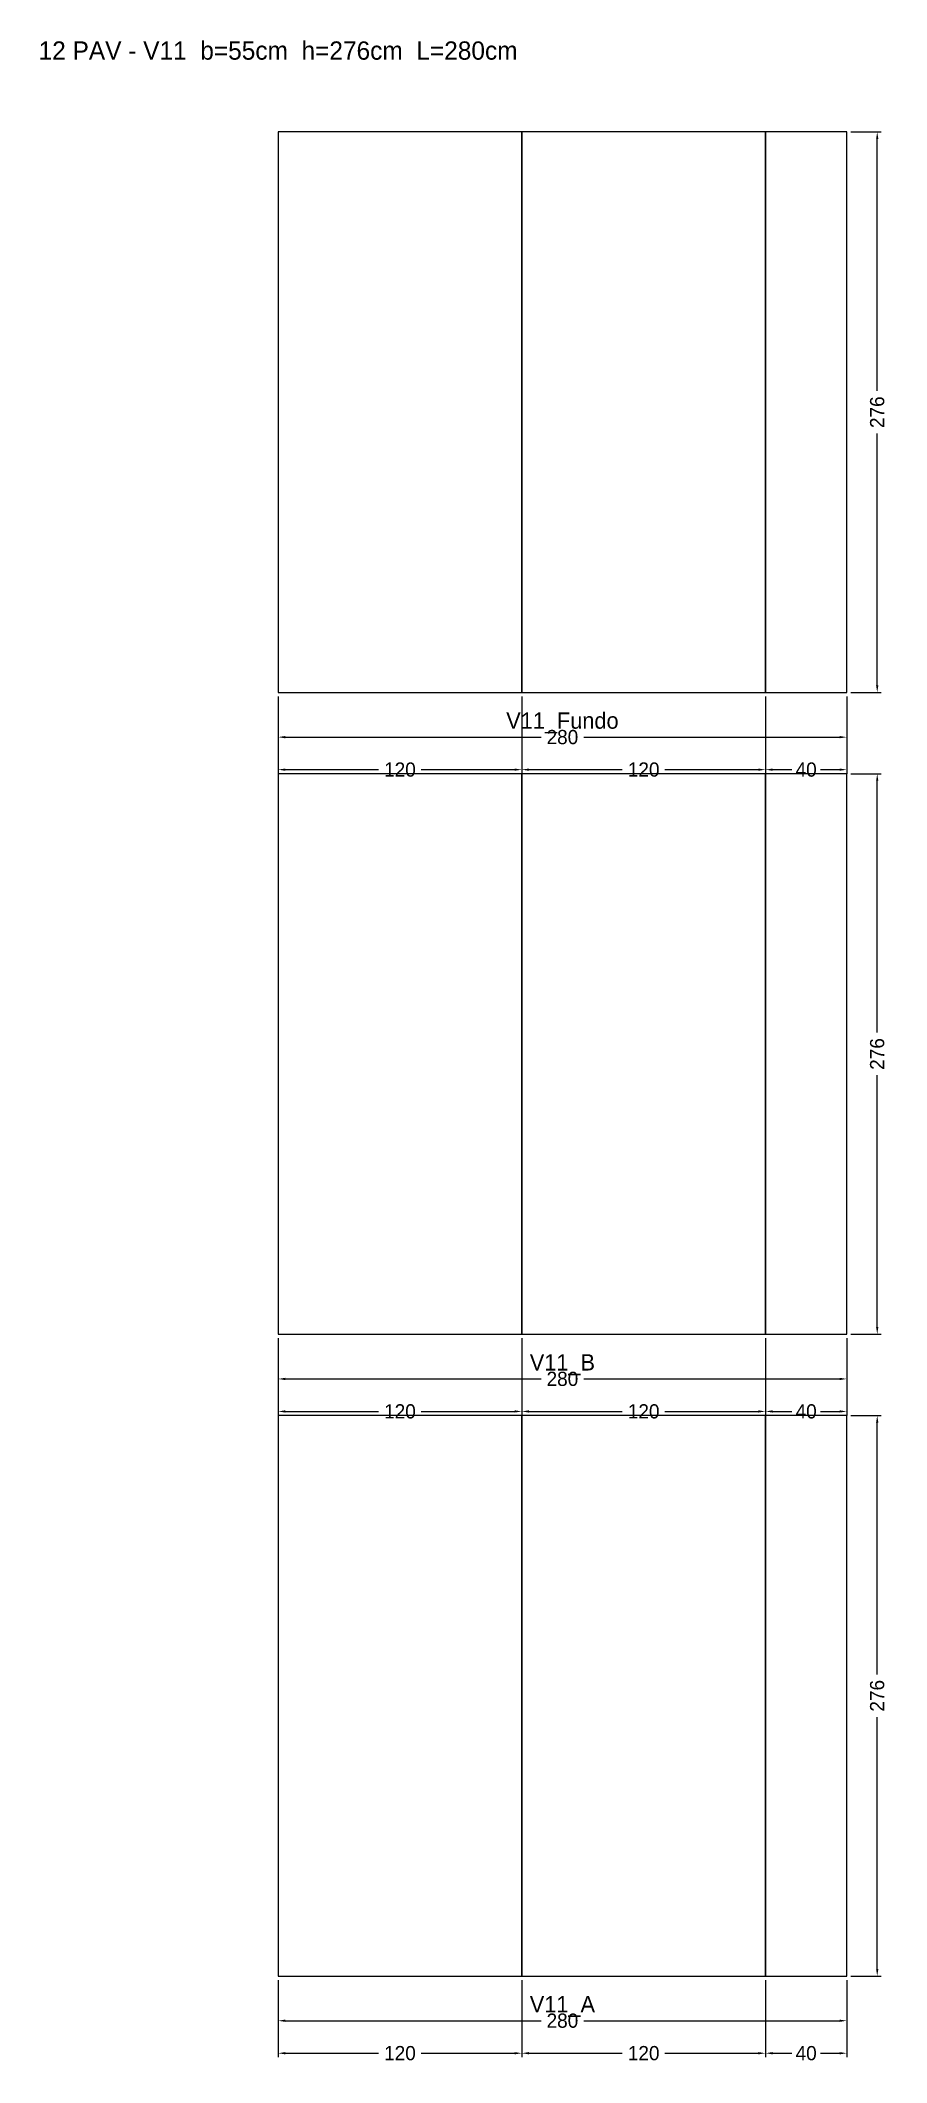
# Model space of a CAD drawing. Header units: metres. Extents: x -117 to 300, y -43 to 953.
import ezdxf

# ---------------------------------------------------------------- set-up
doc = ezdxf.new("R2010")
doc.units = ezdxf.units.M
for name, color, linetype in [('COTA', 3, 'Continuous'), ('NOMENCLATURA', 2, 'Continuous'), ('Paineis', 7, 'Continuous'), ('Texto Secao', 2, 'Continuous')]:
    doc.layers.add(name, color=color, linetype=linetype)
doc.dimstyles.new('COTA_VIG', dxfattribs={"dimtxt": 7, "dimasz": 3.5, "dimexe": 2, "dimexo": 2, "dimgap": 1.5, "dimtad": 1, "dimdec": 1, "dimcen": 2.5, "dimclrd": 3, "dimclre": 3, "dimclrt": 3, "dimazin": 3, "dimtfac": 1, "dimtmove": 0, "dimatfit": 3})

# ---------------------------------------------------------------- blocks, each defined once
blk = doc.blocks.new('_CLOSEDFILLED')
at = {"color": 0, "linetype": 'BYBLOCK'}
blk.add_solid([(-1, 0.16), (0, 0), (-1, -0.16)], dxfattribs=at)
blk = doc.blocks.new('*D1')
at = {"color": 3}
for p, q in [((0, -2), (0, -24)), ((280, -2), (280, -24)), ((3.5, -22), (129.5, -22)), ((150.5, -22), (276.5, -22))]:
    blk.add_line(p, q, dxfattribs=at)
at = {"layer": 'Defpoints'}
for p in [(0, 0), (280, 0), (0, -22)]:
    blk.add_point(p, dxfattribs=at)
at = {"layer": 'COTA', "color": 3, "xscale": 3.5, "yscale": 3.5, "rotation": 180}
blk.add_blockref('_CLOSEDFILLED', (0, -22), dxfattribs=at)
at = {"layer": 'COTA', "color": 3, "xscale": 3.5, "yscale": 3.5}
blk.add_blockref('_CLOSEDFILLED', (280, -22), dxfattribs=at)
at = {"layer": 'COTA', "color": 3, "insert": (140, -22), "char_height": 7, "attachment_point": 5}
blk.add_mtext('280', dxfattribs=at)
blk = doc.blocks.new('*D2')
at = {"color": 3}
for p, q in [((0, -2), (0, -40)), ((120, -2), (120, -40)), ((3.5, -38), (49.5, -38)), ((70.5, -38), (116.5, -38))]:
    blk.add_line(p, q, dxfattribs=at)
at = {"layer": 'Defpoints'}
for p in [(0, 0), (120, 0), (0, -38)]:
    blk.add_point(p, dxfattribs=at)
at = {"layer": 'COTA', "color": 3, "xscale": 3.5, "yscale": 3.5, "rotation": 180}
blk.add_blockref('_CLOSEDFILLED', (0, -38), dxfattribs=at)
at = {"layer": 'COTA', "color": 3, "xscale": 3.5, "yscale": 3.5}
blk.add_blockref('_CLOSEDFILLED', (120, -38), dxfattribs=at)
at = {"layer": 'COTA', "color": 3, "insert": (60, -38), "char_height": 7, "attachment_point": 5}
blk.add_mtext('120', dxfattribs=at)
blk = doc.blocks.new('*D3')
at = {"color": 3}
for p, q in [((120, -2), (120, -40)), ((240, -2), (240, -40)), ((123.5, -38), (169.5, -38)), ((190.5, -38), (236.5, -38))]:
    blk.add_line(p, q, dxfattribs=at)
at = {"layer": 'Defpoints'}
for p in [(120, 0), (240, 0), (120, -38)]:
    blk.add_point(p, dxfattribs=at)
at = {"layer": 'COTA', "color": 3, "xscale": 3.5, "yscale": 3.5, "rotation": 180}
blk.add_blockref('_CLOSEDFILLED', (120, -38), dxfattribs=at)
at = {"layer": 'COTA', "color": 3, "xscale": 3.5, "yscale": 3.5}
blk.add_blockref('_CLOSEDFILLED', (240, -38), dxfattribs=at)
at = {"layer": 'COTA', "color": 3, "insert": (180, -38), "char_height": 7, "attachment_point": 5}
blk.add_mtext('120', dxfattribs=at)
blk = doc.blocks.new('*D4')
at = {"color": 3}
for p, q in [((240, -2), (240, -40)), ((280, -2), (280, -40)), ((243.5, -38), (253, -38)), ((267, -38), (276.5, -38))]:
    blk.add_line(p, q, dxfattribs=at)
at = {"layer": 'Defpoints'}
for p in [(240, 0), (280, 0), (240, -38)]:
    blk.add_point(p, dxfattribs=at)
at = {"layer": 'COTA', "color": 3, "xscale": 3.5, "yscale": 3.5, "rotation": 180}
blk.add_blockref('_CLOSEDFILLED', (240, -38), dxfattribs=at)
at = {"layer": 'COTA', "color": 3, "xscale": 3.5, "yscale": 3.5}
blk.add_blockref('_CLOSEDFILLED', (280, -38), dxfattribs=at)
at = {"layer": 'COTA', "color": 3, "insert": (260, -38), "char_height": 7, "attachment_point": 5}
blk.add_mtext('40', dxfattribs=at)
blk = doc.blocks.new('*D5')
at = {"color": 3}
for p, q in [((282, 276), (297, 276)), ((295, 148.5), (295, 272.5)), ((295, 3.5), (295, 127.5)), ((282, 0), (297, 0))]:
    blk.add_line(p, q, dxfattribs=at)
at = {"layer": 'Defpoints'}
for p in [(280, 276), (280, 0), (295, 0)]:
    blk.add_point(p, dxfattribs=at)
at = {"layer": 'COTA', "color": 3, "xscale": 3.5, "yscale": 3.5}
for p, rotation in [((295, 276), 90), ((295, 0), 270)]:
    blk.add_blockref('_CLOSEDFILLED', p, dxfattribs=dict(at, rotation=rotation))
at = {"layer": 'COTA', "color": 3, "insert": (295, 138), "char_height": 7, "attachment_point": 5, "rotation": 90}
blk.add_mtext('276', dxfattribs=at)
blk = doc.blocks.new('*D6')
at = {"color": 3}
for p, q in [((0, 314), (0, 292)), ((280, 314), (280, 292)), ((3.5, 294), (129.5, 294)), ((150.5, 294), (276.5, 294))]:
    blk.add_line(p, q, dxfattribs=at)
at = {"layer": 'Defpoints'}
for p in [(0, 316), (280, 316), (0, 294)]:
    blk.add_point(p, dxfattribs=at)
at = {"layer": 'COTA', "color": 3, "xscale": 3.5, "yscale": 3.5, "rotation": 180}
blk.add_blockref('_CLOSEDFILLED', (0, 294), dxfattribs=at)
at = {"layer": 'COTA', "color": 3, "xscale": 3.5, "yscale": 3.5}
blk.add_blockref('_CLOSEDFILLED', (280, 294), dxfattribs=at)
at = {"layer": 'COTA', "color": 3, "insert": (140, 294), "char_height": 7, "attachment_point": 5}
blk.add_mtext('280', dxfattribs=at)
blk = doc.blocks.new('*D7')
at = {"color": 3}
for p, q in [((0, 314), (0, 276)), ((120, 314), (120, 276)), ((3.5, 278), (49.5, 278)), ((70.5, 278), (116.5, 278))]:
    blk.add_line(p, q, dxfattribs=at)
at = {"layer": 'Defpoints'}
for p in [(0, 316), (120, 316), (0, 278)]:
    blk.add_point(p, dxfattribs=at)
at = {"layer": 'COTA', "color": 3, "xscale": 3.5, "yscale": 3.5, "rotation": 180}
blk.add_blockref('_CLOSEDFILLED', (0, 278), dxfattribs=at)
at = {"layer": 'COTA', "color": 3, "xscale": 3.5, "yscale": 3.5}
blk.add_blockref('_CLOSEDFILLED', (120, 278), dxfattribs=at)
at = {"layer": 'COTA', "color": 3, "insert": (60, 278), "char_height": 7, "attachment_point": 5}
blk.add_mtext('120', dxfattribs=at)
blk = doc.blocks.new('*D8')
at = {"color": 3}
for p, q in [((120, 314), (120, 276)), ((240, 314), (240, 276)), ((123.5, 278), (169.5, 278)), ((190.5, 278), (236.5, 278))]:
    blk.add_line(p, q, dxfattribs=at)
at = {"layer": 'Defpoints'}
for p in [(120, 316), (240, 316), (120, 278)]:
    blk.add_point(p, dxfattribs=at)
at = {"layer": 'COTA', "color": 3, "xscale": 3.5, "yscale": 3.5, "rotation": 180}
blk.add_blockref('_CLOSEDFILLED', (120, 278), dxfattribs=at)
at = {"layer": 'COTA', "color": 3, "xscale": 3.5, "yscale": 3.5}
blk.add_blockref('_CLOSEDFILLED', (240, 278), dxfattribs=at)
at = {"layer": 'COTA', "color": 3, "insert": (180, 278), "char_height": 7, "attachment_point": 5}
blk.add_mtext('120', dxfattribs=at)
blk = doc.blocks.new('*D9')
at = {"color": 3}
for p, q in [((240, 314), (240, 276)), ((280, 314), (280, 276)), ((243.5, 278), (253, 278)), ((267, 278), (276.5, 278))]:
    blk.add_line(p, q, dxfattribs=at)
at = {"layer": 'Defpoints'}
for p in [(240, 316), (280, 316), (240, 278)]:
    blk.add_point(p, dxfattribs=at)
at = {"layer": 'COTA', "color": 3, "xscale": 3.5, "yscale": 3.5, "rotation": 180}
blk.add_blockref('_CLOSEDFILLED', (240, 278), dxfattribs=at)
at = {"layer": 'COTA', "color": 3, "xscale": 3.5, "yscale": 3.5}
blk.add_blockref('_CLOSEDFILLED', (280, 278), dxfattribs=at)
at = {"layer": 'COTA', "color": 3, "insert": (260, 278), "char_height": 7, "attachment_point": 5}
blk.add_mtext('40', dxfattribs=at)
blk = doc.blocks.new('*D10')
at = {"color": 3}
for p, q in [((282, 592), (297, 592)), ((295, 464.5), (295, 588.5)), ((295, 319.5), (295, 443.5)), ((282, 316), (297, 316))]:
    blk.add_line(p, q, dxfattribs=at)
at = {"layer": 'Defpoints'}
for p in [(280, 592), (280, 316), (295, 316)]:
    blk.add_point(p, dxfattribs=at)
at = {"layer": 'COTA', "color": 3, "xscale": 3.5, "yscale": 3.5}
for p, rotation in [((295, 592), 90), ((295, 316), 270)]:
    blk.add_blockref('_CLOSEDFILLED', p, dxfattribs=dict(at, rotation=rotation))
at = {"layer": 'COTA', "color": 3, "insert": (295, 454), "char_height": 7, "attachment_point": 5, "rotation": 90}
blk.add_mtext('276', dxfattribs=at)
blk = doc.blocks.new('*D11')
at = {"color": 3}
for p, q in [((0, 630), (0, 608)), ((280, 630), (280, 608)), ((3.5, 610), (129.5, 610)), ((150.5, 610), (276.5, 610))]:
    blk.add_line(p, q, dxfattribs=at)
at = {"layer": 'Defpoints'}
for p in [(0, 632), (280, 632), (0, 610)]:
    blk.add_point(p, dxfattribs=at)
at = {"layer": 'COTA', "color": 3, "xscale": 3.5, "yscale": 3.5, "rotation": 180}
blk.add_blockref('_CLOSEDFILLED', (0, 610), dxfattribs=at)
at = {"layer": 'COTA', "color": 3, "xscale": 3.5, "yscale": 3.5}
blk.add_blockref('_CLOSEDFILLED', (280, 610), dxfattribs=at)
at = {"layer": 'COTA', "color": 3, "insert": (140, 610), "char_height": 7, "attachment_point": 5}
blk.add_mtext('280', dxfattribs=at)
blk = doc.blocks.new('*D12')
at = {"color": 3}
for p, q in [((0, 630), (0, 592)), ((120, 630), (120, 592)), ((3.5, 594), (49.5, 594)), ((70.5, 594), (116.5, 594))]:
    blk.add_line(p, q, dxfattribs=at)
at = {"layer": 'Defpoints'}
for p in [(0, 632), (120, 632), (0, 594)]:
    blk.add_point(p, dxfattribs=at)
at = {"layer": 'COTA', "color": 3, "xscale": 3.5, "yscale": 3.5, "rotation": 180}
blk.add_blockref('_CLOSEDFILLED', (0, 594), dxfattribs=at)
at = {"layer": 'COTA', "color": 3, "xscale": 3.5, "yscale": 3.5}
blk.add_blockref('_CLOSEDFILLED', (120, 594), dxfattribs=at)
at = {"layer": 'COTA', "color": 3, "insert": (60, 594), "char_height": 7, "attachment_point": 5}
blk.add_mtext('120', dxfattribs=at)
blk = doc.blocks.new('*D13')
at = {"color": 3}
for p, q in [((120, 630), (120, 592)), ((240, 630), (240, 592)), ((123.5, 594), (169.5, 594)), ((190.5, 594), (236.5, 594))]:
    blk.add_line(p, q, dxfattribs=at)
at = {"layer": 'Defpoints'}
for p in [(120, 632), (240, 632), (120, 594)]:
    blk.add_point(p, dxfattribs=at)
at = {"layer": 'COTA', "color": 3, "xscale": 3.5, "yscale": 3.5, "rotation": 180}
blk.add_blockref('_CLOSEDFILLED', (120, 594), dxfattribs=at)
at = {"layer": 'COTA', "color": 3, "xscale": 3.5, "yscale": 3.5}
blk.add_blockref('_CLOSEDFILLED', (240, 594), dxfattribs=at)
at = {"layer": 'COTA', "color": 3, "insert": (180, 594), "char_height": 7, "attachment_point": 5}
blk.add_mtext('120', dxfattribs=at)
blk = doc.blocks.new('*D14')
at = {"color": 3}
for p, q in [((240, 630), (240, 592)), ((280, 630), (280, 592)), ((243.5, 594), (253, 594)), ((267, 594), (276.5, 594))]:
    blk.add_line(p, q, dxfattribs=at)
at = {"layer": 'Defpoints'}
for p in [(240, 632), (280, 632), (240, 594)]:
    blk.add_point(p, dxfattribs=at)
at = {"layer": 'COTA', "color": 3, "xscale": 3.5, "yscale": 3.5, "rotation": 180}
blk.add_blockref('_CLOSEDFILLED', (240, 594), dxfattribs=at)
at = {"layer": 'COTA', "color": 3, "xscale": 3.5, "yscale": 3.5}
blk.add_blockref('_CLOSEDFILLED', (280, 594), dxfattribs=at)
at = {"layer": 'COTA', "color": 3, "insert": (260, 594), "char_height": 7, "attachment_point": 5}
blk.add_mtext('40', dxfattribs=at)
blk = doc.blocks.new('*D15')
at = {"color": 3}
for p, q in [((282, 908), (297, 908)), ((295, 780.5), (295, 904.5)), ((295, 635.5), (295, 759.5)), ((282, 632), (297, 632))]:
    blk.add_line(p, q, dxfattribs=at)
at = {"layer": 'Defpoints'}
for p in [(280, 908), (280, 632), (295, 632)]:
    blk.add_point(p, dxfattribs=at)
at = {"layer": 'COTA', "color": 3, "xscale": 3.5, "yscale": 3.5}
for p, rotation in [((295, 908), 90), ((295, 632), 270)]:
    blk.add_blockref('_CLOSEDFILLED', p, dxfattribs=dict(at, rotation=rotation))
at = {"layer": 'COTA', "color": 3, "insert": (295, 770), "char_height": 7, "attachment_point": 5, "rotation": 90}
blk.add_mtext('276', dxfattribs=at)

msp = doc.modelspace()

# ---------------------------------------------------------------- linework, layer by layer
at = {"layer": 'Paineis'}
for points in [[(0, 632), (120, 632), (120, 908), (0, 908)], [(120, 632), (240, 632), (240, 908), (120, 908)], [(240, 632), (280, 632), (280, 908), (240, 908)], [(0, 316), (120, 316), (120, 592), (0, 592)], [(120, 316), (240, 316), (240, 592), (120, 592)], [(240, 316), (280, 316), (280, 592), (240, 592)], [(0, 0), (120, 0), (120, 276), (0, 276)], [(120, 0), (240, 0), (240, 276), (120, 276)], [(240, 0), (280, 0), (280, 276), (240, 276)]]:
    msp.add_lwpolyline(points, close=True, dxfattribs=at)

# ---------------------------------------------------------------- texts
at = {"layer": 'NOMENCLATURA', "insert": (0, 948), "char_height": 9, "width": 300, "attachment_point": 5}
msp.add_mtext('12 PAV - V11  b=55cm  h=276cm  L=280cm', dxfattribs=at)
at = {"layer": 'Texto Secao', "char_height": 8, "width": 300, "attachment_point": 5}
for s, insert in [('V11_Fundo', (140, 617)), ('V11_B', (140, 301)), ('V11_A', (140, -15))]:
    msp.add_mtext(s, dxfattribs=dict(at, insert=insert))

# ---------------------------------------------------------------- dimensions: what is measured, and where the dimension line sits
at = {"layer": 'COTA'}
for base, p1, p2, picture, middle in [((295, 632), (280, 632), (280, 908), '*D15', (295, 770)), ((295, 316), (280, 316), (280, 592), '*D10', (295, 454)), ((295, 0), (280, 0), (280, 276), '*D5', (295, 138))]:
    dim = msp.add_linear_dim(base=base, p1=p1, p2=p2, angle=90, dimstyle='COTA_VIG', dxfattribs=at)
    dim.commit()
    dim.dimension.update_dxf_attribs({"geometry": picture, "text_midpoint": middle})
for base, p1, p2, picture, middle in [((0, 610), (0, 632), (280, 632), '*D11', (140, 610)), ((0, 594), (0, 632), (120, 632), '*D12', (60, 594)), ((120, 594), (120, 632), (240, 632), '*D13', (180, 594)), ((240, 594), (240, 632), (280, 632), '*D14', (260, 594)), ((0, 294), (0, 316), (280, 316), '*D6', (140, 294)), ((0, 278), (0, 316), (120, 316), '*D7', (60, 278)), ((120, 278), (120, 316), (240, 316), '*D8', (180, 278)), ((240, 278), (240, 316), (280, 316), '*D9', (260, 278)), ((0, -22), (0, 0), (280, 0), '*D1', (140, -22)), ((0, -38), (0, 0), (120, 0), '*D2', (60, -38)), ((120, -38), (120, 0), (240, 0), '*D3', (180, -38)), ((240, -38), (240, 0), (280, 0), '*D4', (260, -38))]:
    dim = msp.add_linear_dim(base=base, p1=p1, p2=p2, dimstyle='COTA_VIG', dxfattribs=at)
    dim.commit()
    dim.dimension.update_dxf_attribs({"geometry": picture, "text_midpoint": middle})

doc.saveas('drawing.dxf')
